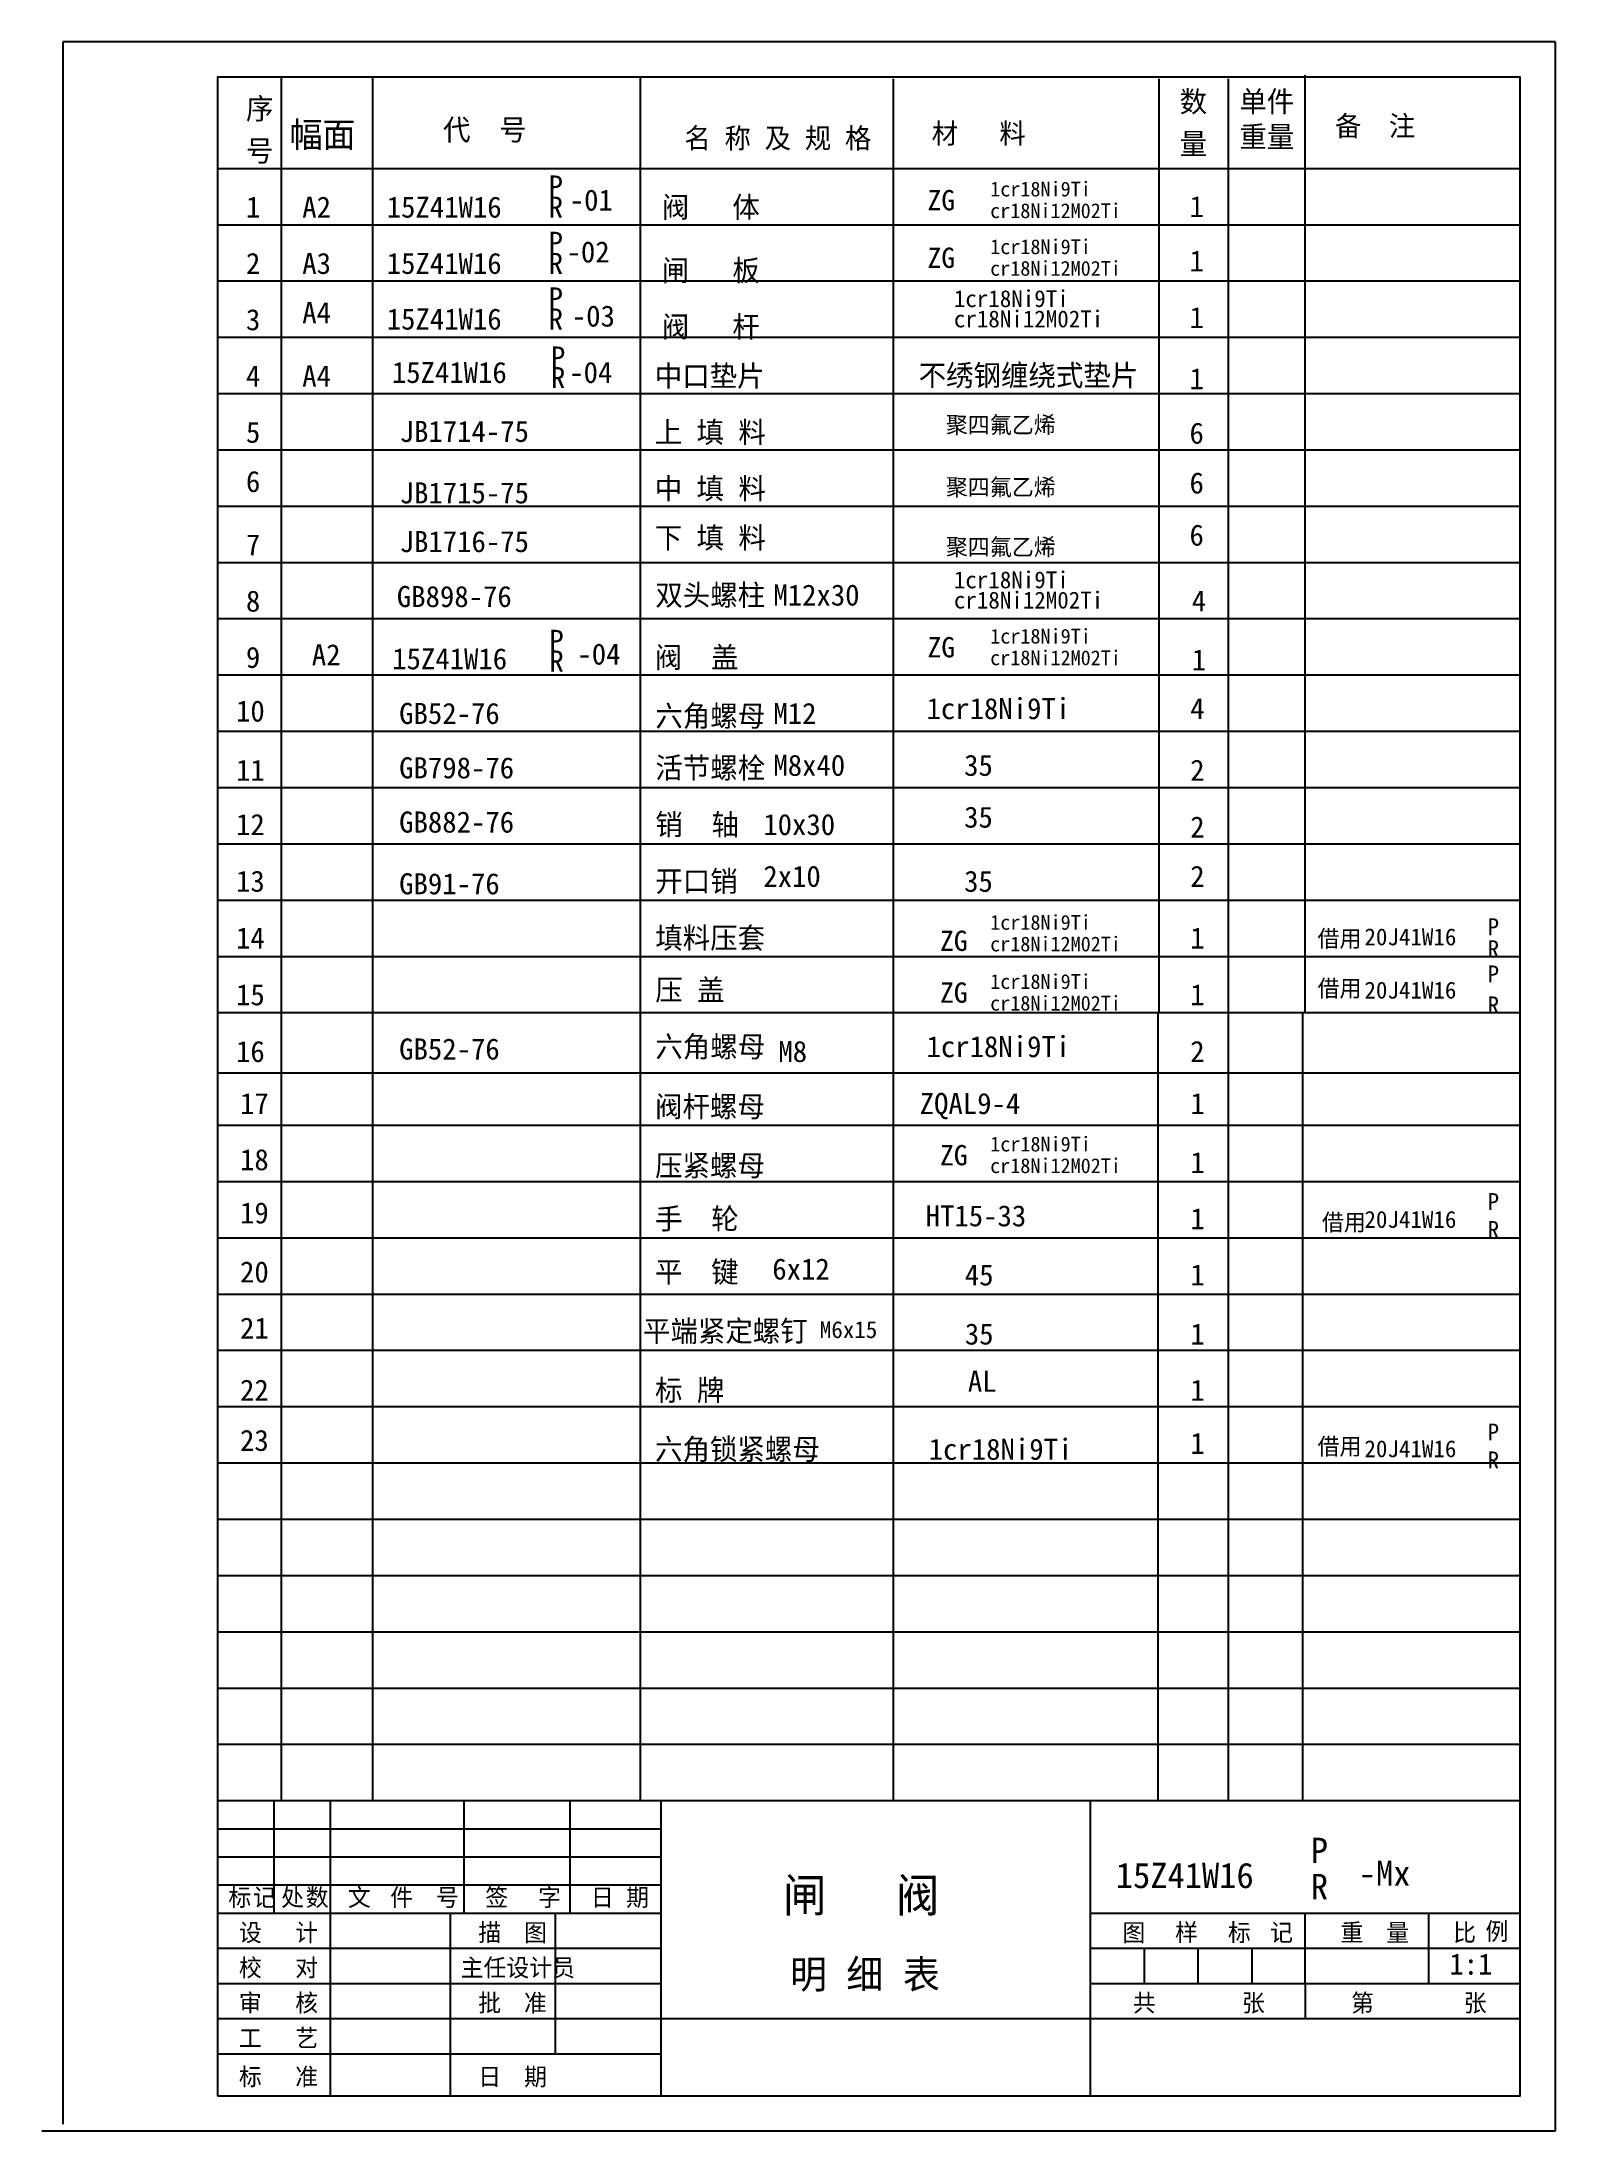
# Model space of a CAD drawing. Header units: metres. Extents: x 0 to 215, y 0 to 297.
import ezdxf

# ---------------------------------------------------------------- set-up
doc = ezdxf.new("R2010")
doc.units = ezdxf.units.M
for name, color, linetype in [('D', 1, 'Continuous'), ('FL', 5, 'Continuous'), ('HA', 5, 'Continuous'), ('T', 7, 'Continuous'), ('TL', 4, 'Continuous')]:
    doc.layers.add(name, color=color, linetype=linetype)

msp = doc.modelspace()

# ---------------------------------------------------------------- linework, layer by layer
at = {"layer": 'FL'}
for p, q in [((215, 297), (215, 0)), ((120.93, 291.75), (120.93, 113.64)), ((158.71, 291.75), (158.71, 158.93)), ((168.54, 291.75), (168.54, 158.93)), ((179.41, 292.25), (179.41, 158.93)), ((158.55, 158.99), (158.55, 47.03)), ((168.54, 159), (168.54, 47.03)), ((179.12, 158.99), (179.12, 47.03)), ((24.9, 150.44), (209.96, 150.44)), ((120.93, 113.64), (120.93, 47.03)), ((33, 31), (33, 47)), ((41, 5), (41, 47)), ((60, 31), (60, 47)), ((75, 47), (75, 31)), ((25, 43), (88, 43)), ((25, 39), (88, 39)), ((25, 35), (88, 35)), ((73, 11), (73, 31)), ((25, 26), (88, 26)), ((156.62, 26), (156.62, 21)), ((164.25, 26), (164.25, 21)), ((171.88, 26), (171.88, 21)), ((25, 21), (88, 21)), ((25, 16), (88, 16)), ((25, 11), (88, 11)), ((215, 0), (0, 0))]:
    msp.add_line(p, q, dxfattribs=at)
at = {"layer": 'HA'}
for p, q in [((3, 297), (3, 1)), ((215, 297), (3, 297)), ((34, 292), (34, 47)), ((47, 292), (47, 47)), ((85, 292), (85, 47)), ((25, 279), (210, 279)), ((25, 271), (210, 271)), ((25, 263), (210, 263)), ((25, 255), (210, 255)), ((25, 247), (210, 247)), ((25, 239), (210, 239)), ((25, 231), (210, 231)), ((25, 223), (210, 223)), ((25, 215), (210, 215)), ((25, 207), (210, 207)), ((25, 199), (210, 199)), ((25, 191), (210, 191)), ((25, 183), (210, 183)), ((25, 175), (210, 175)), ((25, 167), (210, 167)), ((25, 159), (210, 159)), ((25, 143), (210, 143)), ((25, 135), (210, 135)), ((25, 127), (210, 127)), ((25, 119), (210, 119)), ((25, 111), (210, 111)), ((25, 103), (210, 103)), ((25, 95), (210, 95)), ((25, 87), (210, 87)), ((25, 79), (210, 79)), ((25, 71), (210, 71)), ((25, 63), (210, 63)), ((25, 55), (210, 55))]:
    msp.add_line(p, q, dxfattribs=at)
at = {"layer": 'TL'}
for p, q in [((25, 5), (25, 47)), ((25, 47), (210, 47)), ((88, 5), (88, 47)), ((149, 5), (149, 47)), ((25, 31), (88, 31)), ((58, 31), (58, 5)), ((149, 31), (210, 31)), ((179.5, 21), (179.5, 31)), ((197, 31), (197, 21)), ((149, 26), (210, 26)), ((149, 21), (210, 21)), ((179.5, 21), (179.5, 16)), ((88, 16), (210, 16))]:
    msp.add_line(p, q, dxfattribs=at)
msp.add_lwpolyline([(25, 5), (25, 292), (210, 292), (210, 5)], close=True, dxfattribs=at)

# ---------------------------------------------------------------- texts
at = {"layer": 'D'}
for s, height, p in [('序', 3, (29, 286)), ('数', 3, (161.65, 287)), ('单件', 3, (170.14, 287)), ('幅面', 3.6, (35.2, 282)), ('代  号', 3, (57, 283)), ('名 称 及 规 格', 2.88, (91.29, 281.86)), ('材   料', 2.88, (126.41, 282.54)), ('重量', 3, (170.14, 282)), ('备  注', 2.88, (183.72, 283.6)), ('号', 3, (29, 280)), ('量', 3, (161.65, 281)), ('P', 3, (72, 275)), ('1cr18Ni9Ti', 2.1, (134.74, 275.02)), ('1', 3, (29, 272)), ('A2', 3, (37, 272)), ('15Z41W16', 3, (49, 272)), ('R', 3, (72, 272)), ('-01', 3, (75, 273)), ('阀   体', 3, (88.08, 272)), ('ZG', 2.88, (125.83, 273.05)), ('cr18Ni12M02Ti', 2.1, (134.73, 271.94)), ('1', 3, (163.05, 272.08)), ('P', 3, (72, 267)), ('-02', 3, (74.55, 265.63)), ('ZG', 2.88, (125.83, 264.86)), ('1cr18Ni9Ti', 2.1, (134.74, 266.82)), ('2', 3, (29, 264)), ('A3', 3, (37, 264)), ('15Z41W16', 3, (49, 264)), ('R', 3, (72, 264)), ('闸   板', 3, (88.08, 263)), ('cr18Ni12M02Ti', 2.1, (134.73, 263.75)), ('1', 3, (163.05, 264.35)), ('P', 3, (72, 259.09)), ('1cr18Ni9Ti', 2.4, (129.57, 259.29)), ('3', 3, (29, 256)), ('A4', 3, (37, 257)), ('15Z41W16', 3, (49, 256.09)), ('R', 3, (72, 256.09)), ('-03', 3, (75.3, 256.52)), ('阀   杆', 3, (88.08, 255)), ('cr18Ni12M02Ti', 2.4, (129.57, 256.41)), ('1', 3, (163.05, 256.3)), ('P', 3, (72.33, 250.69)), ('4', 3, (29, 248)), ('A4', 3, (37, 248)), ('15Z41W16', 3, (49.73, 248.5)), ('R', 3, (72.33, 247.77)), ('-04', 3, (74.93, 248.5)), ('中口垫片', 3, (87.08, 248)), ('不绣钢缠绕式垫片', 3, (124.57, 248.09)), ('1', 3, (163.05, 247.6)), ('聚四氟乙烯', 2.4, (128.44, 241.35)), ('5', 3, (29, 240)), ('JB1714-75', 3, (50.84, 240.12)), ('上 填 料', 3, (87.08, 240)), ('6', 3, (163.05, 239.87)), ('6', 3, (29, 233)), ('中 填 料', 3, (87.08, 232)), ('聚四氟乙烯', 2.4, (128.44, 232.5)), ('6', 3, (163.05, 232.79)), ('JB1715-75', 3, (50.84, 231.38)), ('7', 3, (29, 224)), ('JB1716-75', 3, (50.84, 224.46)), ('下 填 料', 3, (87.08, 225)), ('聚四氟乙烯', 2.4, (128.44, 223.99)), ('6', 3, (163.05, 225.38)), ('双头螺柱', 3, (87.16, 216.86)), ('M12x30', 3, (103.93, 216.86)), ('1cr18Ni9Ti', 2.4, (129.57, 219.32)), ('8', 3, (29, 216)), ('GB898-76', 3, (50.44, 216.65)), ('cr18Ni12M02Ti', 2.4, (129.57, 216.44)), ('4', 3, (163.37, 216.03)), ('9', 3, (29, 208)), ('A2', 3, (38.36, 208.37)), ('P', 3, (72.11, 210.42)), ('-04', 3, (76.09, 208.47)), ('阀  盖', 3, (87.08, 208)), ('ZG', 2.88, (125.83, 209.5)), ('1cr18Ni9Ti', 2.1, (134.74, 211.46)), ('15Z41W16', 3, (49.78, 207.8)), ('R', 3, (72.11, 207.48)), ('cr18Ni12M02Ti', 2.1, (134.73, 208.39)), ('1', 3, (163.37, 207.65)), ('10', 3, (27.59, 200.37)), ('GB52-76', 3, (50.77, 200.03)), ('六角螺母', 3, (87.16, 199.67)), ('M12', 3, (103.93, 200.03)), ('1cr18Ni9Ti', 3, (125.69, 200.72)), ('4', 3, (163.15, 200.72)), ('11', 3, (27.59, 191.96)), ('GB798-76', 3, (50.77, 192.3)), ('活节螺栓', 3, (87.16, 192.3)), ('M8x40', 3, (103.93, 192.66)), ('35', 3, (131.03, 192.66)), ('2', 3, (163.15, 191.96)), ('12', 3, (27.59, 184.24)), ('GB882-76', 3, (50.77, 184.59)), ('销  轴', 3, (87.16, 184.24)), ('10x30', 3, (102.5, 184.24)), ('35', 3, (131.03, 185.29)), ('2', 3, (163.15, 183.89)), ('13', 3, (27.59, 176.18)), ('GB91-76', 3, (50.77, 175.82)), ('开口销', 3, (87.16, 176.18)), ('2x10', 3, (102.5, 176.88)), ('35', 3, (131.03, 176.17)), ('2', 3, (163.15, 176.88)), ('1cr18Ni9Ti', 2.1, (134.74, 170.78)), ('P', 2.4, (205.4, 170.01)), ('14', 3, (27.59, 168.11)), ('填料压套', 3, (87.16, 168.11)), ('ZG', 2.88, (127.61, 167.77)), ('cr18Ni12M02Ti', 2.1, (134.73, 167.71)), ('1', 3, (163.15, 168.11)), ('借用', 2.4, (181.24, 168.33)), ('20J41W16', 2.4, (187.9, 168.57)), ('R', 2.4, (205.4, 166.88)), ('压 盖', 3, (87.16, 160.74)), ('1cr18Ni9Ti', 2.1, (134.74, 162.37)), ('借用', 2.4, (181.24, 161.26)), ('20J41W16', 2.4, (187.9, 161)), ('P', 2.4, (205.4, 163.3)), ('15', 3, (27.59, 160.04)), ('ZG', 2.88, (127.61, 160.41)), ('cr18Ni12M02Ti', 2.1, (134.73, 159.29)), ('1', 3, (163.15, 160.04)), ('R', 2.4, (205.4, 158.9)), ('16', 3, (27.59, 151.98)), ('GB52-76', 3, (50.77, 152.33)), ('六角螺母', 3, (87.16, 152.67)), ('M8', 3, (104.64, 151.98)), ('1cr18Ni9Ti', 3, (125.69, 152.67)), ('2', 3, (163.15, 151.98)), ('17', 3, (28.16, 144.58)), ('阀杆螺母', 3, (87.12, 144.16)), ('ZQAL9-4', 3, (124.72, 144.58)), ('1', 3, (163.17, 144.58)), ('ZG', 2.88, (127.61, 137.3)), ('1cr18Ni9Ti', 2.1, (134.74, 139.27)), ('18', 3, (28.16, 136.6)), ('压紧螺母', 3, (87.12, 135.76)), ('cr18Ni12M02Ti', 2.1, (134.73, 136.19)), ('1', 3, (163.17, 136.19)), ('19', 3, (28.16, 129.04)), ('手  轮', 3, (87.12, 128.2)), ('HT15-33', 3, (125.57, 128.62)), ('1', 3, (163.17, 128.2)), ('借用', 2.4, (181.86, 128.01)), ('20J41W16', 2.4, (187.9, 128.41)), ('P', 2.4, (205.4, 130.95)), ('R', 2.4, (205.4, 126.97)), ('20', 3, (28.16, 120.64)), ('平  键', 3, (87.12, 120.64)), ('6x12', 3, (103.78, 121.06)), ('45', 3, (131.13, 120.22)), ('1', 3, (163.17, 120.22)), ('21', 3, (28.16, 112.66)), ('平端紧定螺钉', 3, (85.41, 112.24)), ('M6x15', 2.4, (110.53, 112.74)), ('35', 3, (131.13, 111.82)), ('1', 3, (163.17, 111.82)), ('标 牌', 3, (87.12, 103.84)), ('AL', 3, (131.56, 105.1)), ('22', 3, (28.16, 103.84)), ('1', 3, (163.17, 103.84)), ('23', 3, (28.16, 96.7)), ('六角锁紧螺母', 3, (87.12, 95.44)), ('1cr18Ni9Ti', 3, (126, 95.44)), ('1', 3, (163.17, 96.28)), ('借用', 2.4, (181.24, 96.15)), ('20J41W16', 2.4, (187.9, 95.81)), ('P', 2.4, (205.4, 98.19)), ('R', 2.4, (205.4, 94.22)), ('P', 3.6, (180.28, 38.12)), ('闸   阀', 4.8, (105.27, 31.14)), ('15Z41W16', 3.6, (152.58, 34.56)), ('R', 3.6, (180.28, 32.98)), ('-Mx', 3.6, (187.1, 34.88)), ('明 细 表', 4.05, (106.28, 20.28)), ('1:1', 3, (199.96, 22.26))]:
    msp.add_text(s, height=height, dxfattribs=at).set_placement(p)
at = {"layer": 'T'}
for s, p in [('标', (26.5, 32)), ('记', (30, 32)), ('处', (34, 32)), ('数', (37.5, 32)), ('文', (43.5, 32)), ('件', (49.5, 32)), ('号', (56, 32)), ('签', (63, 32)), ('字', (70.5, 32)), ('日', (78, 32)), ('期', (83, 32)), ('设', (28, 27)), ('计', (36, 27)), ('描', (62, 27)), ('图', (68.5, 27)), ('图', (153.5, 27)), ('样', (161, 27)), ('标', (168.5, 27)), ('记', (174.5, 27)), ('重', (184.5, 27)), ('量', (191, 27)), ('比', (200.5, 27)), ('例', (205.11, 27.16)), ('校', (28, 22)), ('对', (36, 22)), ('主任设计员', (59.5, 22)), ('审', (28, 17)), ('核', (36, 17)), ('批', (62, 17)), ('准', (68.5, 17)), ('共', (155, 17)), ('张', (170.5, 17)), ('第', (186, 17)), ('张', (202, 17)), ('艺', (36, 12)), ('工', (28, 12)), ('标', (28, 6.5)), ('准', (36, 6.5)), ('日', (62, 6.5)), ('期', (68.5, 6.5))]:
    msp.add_text(s, height=2.5, dxfattribs=at).set_placement(p)

doc.saveas('drawing.dxf')
